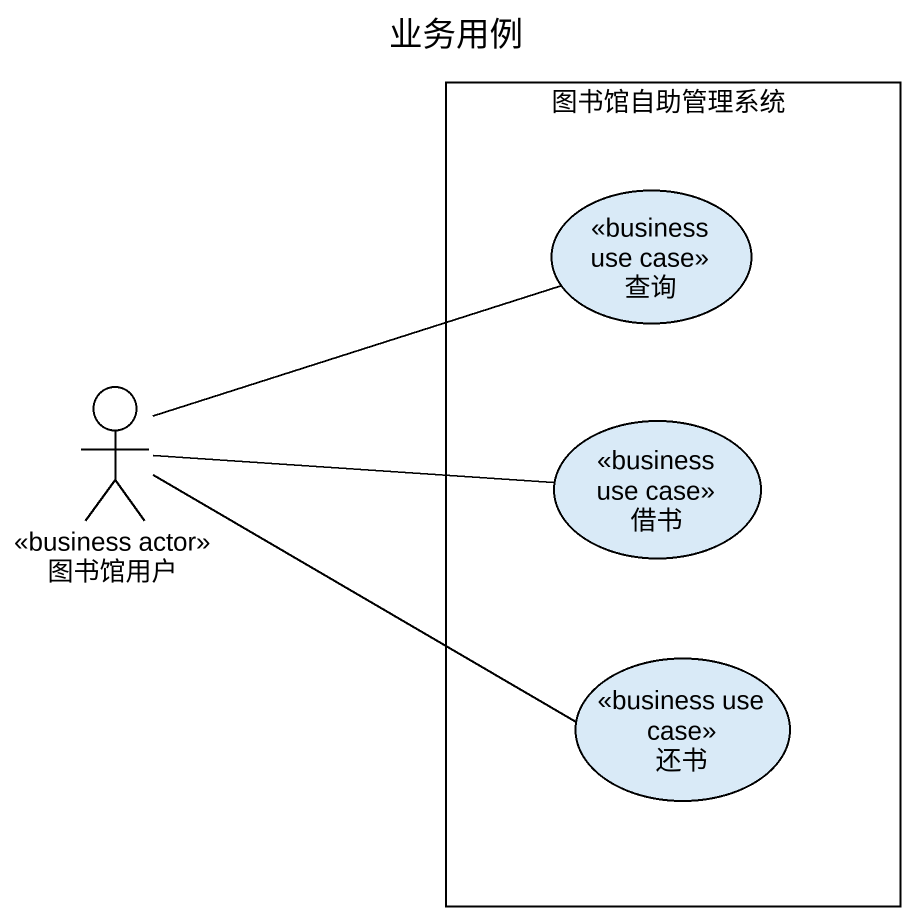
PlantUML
@startuml
title 业务用例
rectangle 图书馆自助管理系统 {
  usecase 查询 <<business use case>>
  usecase 借书 <<business use case>>
  usecase 还书 <<business use case>>
}
actor 图书馆用户 <<business actor>>
图书馆用户 -right- 查询
图书馆用户 -right- 借书
图书馆用户 -right- 还书
@enduml
